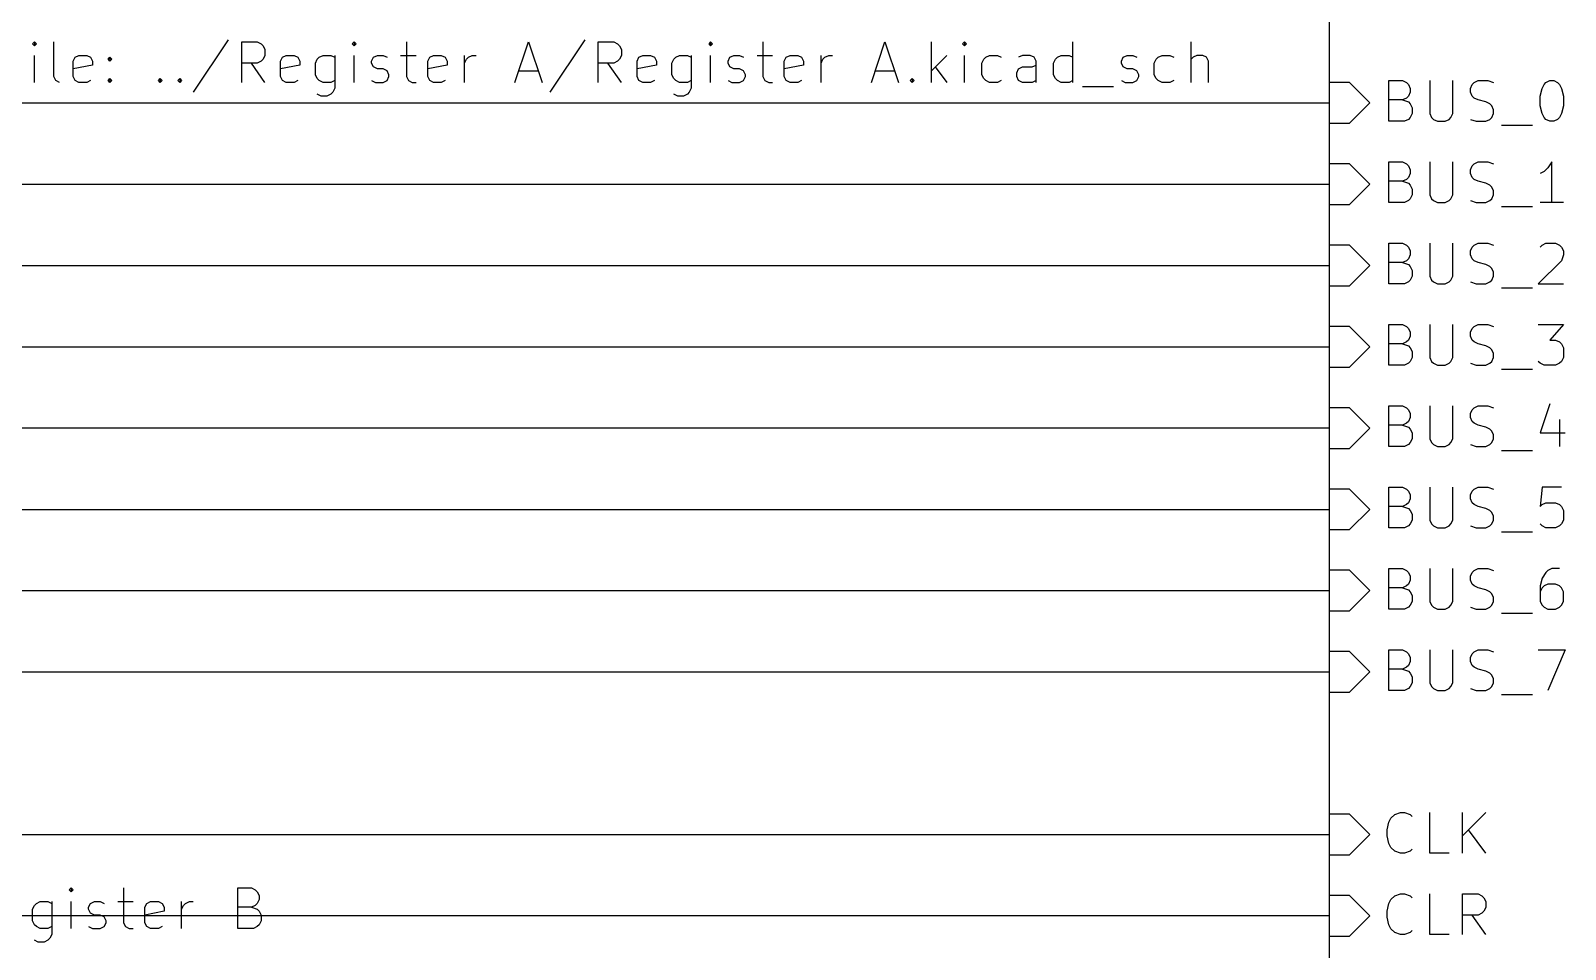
# Model space of a CAD drawing. Extents: x 0.4 to 11.3, y -16.1 to -0.4.
# Drawn here: x 6.604 to 8.49, y -4.441 to -3.311 of the extents above; entities that cross this region are included whole.
import ezdxf

# ---------------------------------------------------------------- set-up
doc = ezdxf.new("R2010")
doc.units = 0
doc.header["$MEASUREMENT"] = 0
for name, color, linetype in [('BROWN2', 54, 'CONTINUOUS'), ('CYAN2', 4, 'CONTINUOUS'), ('GREEN3', 91, 'CONTINUOUS'), ('RED2', 1, 'CONTINUOUS')]:
    doc.layers.add(name, color=color, linetype=linetype)

msp = doc.modelspace()

# ---------------------------------------------------------------- linework, layer by layer
at = {"layer": 'BROWN2', "linetype": 'CONTINUOUS'}
for p, q in [((6.6089, -3.3251), (6.6065, -3.3274)), ((6.6065, -3.3274), (6.6089, -3.3298)), ((6.6113, -3.3274), (6.6089, -3.3251)), ((6.6089, -3.3251), (6.6089, -3.3298)), ((6.6089, -3.3298), (6.6113, -3.3274)), ((6.6327, -3.3679), (6.6327, -3.3251)), ((6.847, -3.3227), (6.8041, -3.387)), ((6.8636, -3.3751), (6.8636, -3.3251)), ((6.8636, -3.3251), (6.8827, -3.3251)), ((6.8827, -3.3251), (6.8874, -3.3274)), ((6.8874, -3.3274), (6.8898, -3.3298)), ((6.8898, -3.3298), (6.8922, -3.3346)), ((6.8922, -3.3346), (6.8922, -3.3417)), ((7.0017, -3.3251), (6.9994, -3.3274)), ((6.9994, -3.3274), (7.0017, -3.3298)), ((7.0041, -3.3274), (7.0017, -3.3251)), ((7.0017, -3.3251), (7.0017, -3.3298)), ((7.0017, -3.3298), (7.0041, -3.3274)), ((7.066, -3.3251), (7.066, -3.3679)), ((7.1994, -3.3751), (7.216, -3.3251)), ((7.216, -3.3251), (7.2327, -3.3751)), ((7.2851, -3.3227), (7.2422, -3.387)), ((7.3017, -3.3751), (7.3017, -3.3251)), ((7.3017, -3.3251), (7.3208, -3.3251)), ((7.3208, -3.3251), (7.3255, -3.3274)), ((7.3255, -3.3274), (7.3279, -3.3298)), ((7.3279, -3.3298), (7.3303, -3.3346)), ((7.3303, -3.3346), (7.3303, -3.3417)), ((7.4398, -3.3251), (7.4375, -3.3274)), ((7.4375, -3.3274), (7.4398, -3.3298)), ((7.4422, -3.3274), (7.4398, -3.3251)), ((7.4398, -3.3251), (7.4398, -3.3298)), ((7.4398, -3.3298), (7.4422, -3.3274)), ((7.5041, -3.3251), (7.5041, -3.3679)), ((7.6375, -3.3751), (7.6541, -3.3251)), ((7.6541, -3.3251), (7.6708, -3.3751)), ((7.7113, -3.3751), (7.7113, -3.3251)), ((7.7517, -3.3251), (7.7494, -3.3274)), ((7.7494, -3.3274), (7.7517, -3.3298)), ((7.7541, -3.3274), (7.7517, -3.3251)), ((7.7517, -3.3251), (7.7517, -3.3298)), ((7.7517, -3.3298), (7.7541, -3.3274)), ((7.8851, -3.3751), (7.8851, -3.3251)), ((8.0303, -3.3751), (8.0303, -3.3251)), ((6.6089, -3.3751), (6.6089, -3.3417)), ((6.6565, -3.3489), (6.6589, -3.3441)), ((6.6565, -3.3679), (6.6565, -3.3489)), ((6.6803, -3.3536), (6.6565, -3.3584)), ((6.6589, -3.3441), (6.6636, -3.3417)), ((6.6636, -3.3417), (6.6732, -3.3417)), ((6.6732, -3.3417), (6.6779, -3.3441)), ((6.6779, -3.3441), (6.6803, -3.3489)), ((6.6803, -3.3489), (6.6803, -3.3536)), ((6.6994, -3.3465), (6.7017, -3.3441)), ((6.7017, -3.3489), (6.6994, -3.3465)), ((6.7017, -3.3441), (6.7041, -3.3465)), ((6.7017, -3.3441), (6.7017, -3.3489)), ((6.7041, -3.3465), (6.7017, -3.3489)), ((6.8827, -3.3513), (6.8636, -3.3513)), ((6.8922, -3.3751), (6.8755, -3.3513)), ((6.8874, -3.3489), (6.8827, -3.3513)), ((6.8898, -3.3465), (6.8874, -3.3489)), ((6.8922, -3.3417), (6.8898, -3.3465)), ((6.9113, -3.3489), (6.9136, -3.3441)), ((6.9113, -3.3679), (6.9113, -3.3489)), ((6.9351, -3.3536), (6.9113, -3.3584)), ((6.9136, -3.3441), (6.9184, -3.3417)), ((6.9184, -3.3417), (6.9279, -3.3417)), ((6.9279, -3.3417), (6.9327, -3.3441)), ((6.9327, -3.3441), (6.9351, -3.3489)), ((6.9351, -3.3489), (6.9351, -3.3536)), ((6.9541, -3.3513), (6.9565, -3.3465)), ((6.9541, -3.3655), (6.9541, -3.3513)), ((6.9565, -3.3465), (6.9589, -3.3441)), ((6.9589, -3.3441), (6.9636, -3.3417)), ((6.9636, -3.3417), (6.9732, -3.3417)), ((6.9732, -3.3417), (6.9779, -3.3441)), ((6.9779, -3.3417), (6.9779, -3.3822)), ((7.0017, -3.3751), (7.0017, -3.3417)), ((7.0232, -3.3489), (7.0255, -3.3441)), ((7.0232, -3.3513), (7.0232, -3.3489)), ((7.0255, -3.356), (7.0232, -3.3513)), ((7.0255, -3.3441), (7.0303, -3.3417)), ((7.0303, -3.3584), (7.0255, -3.356)), ((7.0303, -3.3417), (7.0374, -3.3417)), ((7.0374, -3.3417), (7.0422, -3.3441)), ((7.0589, -3.3417), (7.0779, -3.3417)), ((7.0922, -3.3489), (7.0946, -3.3441)), ((7.0922, -3.3679), (7.0922, -3.3489)), ((7.116, -3.3536), (7.0922, -3.3584)), ((7.0946, -3.3441), (7.0994, -3.3417)), ((7.0994, -3.3417), (7.1089, -3.3417)), ((7.1089, -3.3417), (7.1136, -3.3441)), ((7.1136, -3.3441), (7.116, -3.3489)), ((7.116, -3.3489), (7.116, -3.3536)), ((7.1374, -3.3751), (7.1374, -3.3417)), ((7.1374, -3.3513), (7.1398, -3.3465)), ((7.1398, -3.3465), (7.1422, -3.3441)), ((7.1422, -3.3441), (7.147, -3.3417)), ((7.147, -3.3417), (7.1517, -3.3417)), ((7.3208, -3.3513), (7.3017, -3.3513)), ((7.3303, -3.3751), (7.3136, -3.3513)), ((7.3255, -3.3489), (7.3208, -3.3513)), ((7.3279, -3.3465), (7.3255, -3.3489)), ((7.3303, -3.3417), (7.3279, -3.3465)), ((7.3494, -3.3489), (7.3517, -3.3441)), ((7.3494, -3.3679), (7.3494, -3.3489)), ((7.3732, -3.3536), (7.3494, -3.3584)), ((7.3517, -3.3441), (7.3565, -3.3417)), ((7.3565, -3.3417), (7.366, -3.3417)), ((7.366, -3.3417), (7.3708, -3.3441)), ((7.3708, -3.3441), (7.3732, -3.3489)), ((7.3732, -3.3489), (7.3732, -3.3536)), ((7.3922, -3.3513), (7.3946, -3.3465)), ((7.3922, -3.3655), (7.3922, -3.3513)), ((7.3946, -3.3465), (7.397, -3.3441)), ((7.397, -3.3441), (7.4017, -3.3417)), ((7.4017, -3.3417), (7.4113, -3.3417)), ((7.4113, -3.3417), (7.416, -3.3441)), ((7.416, -3.3417), (7.416, -3.3822)), ((7.4398, -3.3751), (7.4398, -3.3417)), ((7.4613, -3.3489), (7.4636, -3.3441)), ((7.4613, -3.3513), (7.4613, -3.3489)), ((7.4636, -3.356), (7.4613, -3.3513)), ((7.4636, -3.3441), (7.4684, -3.3417)), ((7.4684, -3.3584), (7.4636, -3.356)), ((7.4684, -3.3417), (7.4755, -3.3417)), ((7.4755, -3.3417), (7.4803, -3.3441)), ((7.497, -3.3417), (7.516, -3.3417)), ((7.5303, -3.3489), (7.5327, -3.3441)), ((7.5303, -3.3679), (7.5303, -3.3489)), ((7.5541, -3.3536), (7.5303, -3.3584)), ((7.5327, -3.3441), (7.5375, -3.3417)), ((7.5375, -3.3417), (7.547, -3.3417)), ((7.547, -3.3417), (7.5517, -3.3441)), ((7.5517, -3.3441), (7.5541, -3.3489)), ((7.5541, -3.3489), (7.5541, -3.3536)), ((7.5755, -3.3751), (7.5755, -3.3417)), ((7.5755, -3.3513), (7.5779, -3.3465)), ((7.5779, -3.3465), (7.5803, -3.3441)), ((7.5803, -3.3441), (7.5851, -3.3417)), ((7.5851, -3.3417), (7.5898, -3.3417)), ((7.7303, -3.3417), (7.7113, -3.3608)), ((7.716, -3.356), (7.7303, -3.3751)), ((7.7517, -3.3751), (7.7517, -3.3417)), ((7.7732, -3.3513), (7.7756, -3.3465)), ((7.7732, -3.3655), (7.7732, -3.3513)), ((7.7756, -3.3465), (7.7779, -3.3441)), ((7.7779, -3.3441), (7.7827, -3.3417)), ((7.7827, -3.3417), (7.7922, -3.3417)), ((7.7922, -3.3417), (7.797, -3.3441)), ((7.8232, -3.3417), (7.8184, -3.3441)), ((7.8184, -3.3584), (7.8232, -3.356)), ((7.8327, -3.3417), (7.8232, -3.3417)), ((7.8232, -3.356), (7.8351, -3.356)), ((7.8375, -3.3441), (7.8327, -3.3417)), ((7.8351, -3.356), (7.8398, -3.3536)), ((7.8398, -3.3489), (7.8375, -3.3441)), ((7.8398, -3.3751), (7.8398, -3.3489)), ((7.8613, -3.3513), (7.8636, -3.3465)), ((7.8613, -3.3655), (7.8613, -3.3513)), ((7.8636, -3.3465), (7.866, -3.3441)), ((7.866, -3.3441), (7.8708, -3.3417)), ((7.8708, -3.3417), (7.8803, -3.3417)), ((7.8803, -3.3417), (7.8851, -3.3441)), ((7.9446, -3.3489), (7.947, -3.3441)), ((7.9446, -3.3513), (7.9446, -3.3489)), ((7.947, -3.356), (7.9446, -3.3513)), ((7.947, -3.3441), (7.9517, -3.3417)), ((7.9517, -3.3584), (7.947, -3.356)), ((7.9517, -3.3417), (7.9589, -3.3417)), ((7.9589, -3.3417), (7.9636, -3.3441)), ((7.9851, -3.3513), (7.9875, -3.3465)), ((7.9851, -3.3655), (7.9851, -3.3513)), ((7.9875, -3.3465), (7.9898, -3.3441)), ((7.9898, -3.3441), (7.9946, -3.3417)), ((7.9946, -3.3417), (8.0041, -3.3417)), ((8.0041, -3.3417), (8.0089, -3.3441)), ((8.0327, -3.3441), (8.0303, -3.3465)), ((8.0375, -3.3417), (8.0327, -3.3441)), ((8.0446, -3.3417), (8.0375, -3.3417)), ((8.0494, -3.3441), (8.0446, -3.3417)), ((8.0517, -3.3489), (8.0494, -3.3441)), ((8.0517, -3.3751), (8.0517, -3.3489)), ((6.6351, -3.3727), (6.6327, -3.3679)), ((6.6398, -3.3751), (6.6351, -3.3727)), ((6.6589, -3.3727), (6.6565, -3.3679)), ((6.6636, -3.3751), (6.6589, -3.3727)), ((6.6732, -3.3751), (6.6636, -3.3751)), ((6.6779, -3.3727), (6.6732, -3.3751)), ((6.6994, -3.3727), (6.7017, -3.3703)), ((6.7017, -3.3751), (6.6994, -3.3727)), ((6.7017, -3.3703), (6.7041, -3.3727)), ((6.7017, -3.3703), (6.7017, -3.3751)), ((6.7041, -3.3727), (6.7017, -3.3751)), ((6.7613, -3.3727), (6.7636, -3.3703)), ((6.7636, -3.3751), (6.7613, -3.3727)), ((6.7636, -3.3703), (6.766, -3.3727)), ((6.7636, -3.3703), (6.7636, -3.3751)), ((6.766, -3.3727), (6.7636, -3.3751)), ((6.7851, -3.3727), (6.7874, -3.3703)), ((6.7874, -3.3751), (6.7851, -3.3727)), ((6.7874, -3.3703), (6.7898, -3.3727)), ((6.7874, -3.3703), (6.7874, -3.3751)), ((6.7898, -3.3727), (6.7874, -3.3751)), ((6.9136, -3.3727), (6.9113, -3.3679)), ((6.9184, -3.3751), (6.9136, -3.3727)), ((6.9279, -3.3751), (6.9184, -3.3751)), ((6.9327, -3.3727), (6.9279, -3.3751)), ((6.9565, -3.3703), (6.9541, -3.3655)), ((6.9589, -3.3727), (6.9565, -3.3703)), ((6.9636, -3.3751), (6.9589, -3.3727)), ((6.9732, -3.3751), (6.9636, -3.3751)), ((6.9779, -3.3727), (6.9732, -3.3751)), ((7.0232, -3.3727), (7.0279, -3.3751)), ((7.0279, -3.3751), (7.0374, -3.3751)), ((7.0374, -3.3584), (7.0303, -3.3584)), ((7.0422, -3.3608), (7.0374, -3.3584)), ((7.0374, -3.3751), (7.0422, -3.3727)), ((7.0446, -3.3655), (7.0422, -3.3608)), ((7.0422, -3.3727), (7.0446, -3.3679)), ((7.0446, -3.3679), (7.0446, -3.3655)), ((7.066, -3.3679), (7.0684, -3.3727)), ((7.0684, -3.3727), (7.0732, -3.3751)), ((7.0732, -3.3751), (7.0779, -3.3751)), ((7.0946, -3.3727), (7.0922, -3.3679)), ((7.0994, -3.3751), (7.0946, -3.3727)), ((7.1089, -3.3751), (7.0994, -3.3751)), ((7.1136, -3.3727), (7.1089, -3.3751)), ((7.2041, -3.3608), (7.2279, -3.3608)), ((7.3517, -3.3727), (7.3494, -3.3679)), ((7.3565, -3.3751), (7.3517, -3.3727)), ((7.366, -3.3751), (7.3565, -3.3751)), ((7.3708, -3.3727), (7.366, -3.3751)), ((7.3946, -3.3703), (7.3922, -3.3655)), ((7.397, -3.3727), (7.3946, -3.3703)), ((7.4017, -3.3751), (7.397, -3.3727)), ((7.4113, -3.3751), (7.4017, -3.3751)), ((7.416, -3.3727), (7.4113, -3.3751)), ((7.4613, -3.3727), (7.466, -3.3751)), ((7.466, -3.3751), (7.4755, -3.3751)), ((7.4755, -3.3584), (7.4684, -3.3584)), ((7.4803, -3.3608), (7.4755, -3.3584)), ((7.4755, -3.3751), (7.4803, -3.3727)), ((7.4827, -3.3655), (7.4803, -3.3608)), ((7.4803, -3.3727), (7.4827, -3.3679)), ((7.4827, -3.3679), (7.4827, -3.3655)), ((7.5041, -3.3679), (7.5065, -3.3727)), ((7.5065, -3.3727), (7.5113, -3.3751)), ((7.5113, -3.3751), (7.516, -3.3751)), ((7.5327, -3.3727), (7.5303, -3.3679)), ((7.5375, -3.3751), (7.5327, -3.3727)), ((7.547, -3.3751), (7.5375, -3.3751)), ((7.5517, -3.3727), (7.547, -3.3751)), ((7.6422, -3.3608), (7.666, -3.3608)), ((7.6851, -3.3727), (7.6875, -3.3703)), ((7.6875, -3.3751), (7.6851, -3.3727)), ((7.6875, -3.3703), (7.6898, -3.3727)), ((7.6875, -3.3703), (7.6875, -3.3751)), ((7.6898, -3.3727), (7.6875, -3.3751)), ((7.7756, -3.3703), (7.7732, -3.3655)), ((7.7779, -3.3727), (7.7756, -3.3703)), ((7.7827, -3.3751), (7.7779, -3.3727)), ((7.7922, -3.3751), (7.7827, -3.3751)), ((7.797, -3.3727), (7.7922, -3.3751)), ((7.816, -3.3632), (7.8184, -3.3584)), ((7.816, -3.3679), (7.816, -3.3632)), ((7.8184, -3.3727), (7.816, -3.3679)), ((7.8232, -3.3751), (7.8184, -3.3727)), ((7.8351, -3.3751), (7.8232, -3.3751)), ((7.8398, -3.3727), (7.8351, -3.3751)), ((7.8636, -3.3703), (7.8613, -3.3655)), ((7.866, -3.3727), (7.8636, -3.3703)), ((7.8708, -3.3751), (7.866, -3.3727)), ((7.8803, -3.3751), (7.8708, -3.3751)), ((7.8851, -3.3727), (7.8803, -3.3751)), ((7.9446, -3.3727), (7.9494, -3.3751)), ((7.9494, -3.3751), (7.9589, -3.3751)), ((7.9589, -3.3584), (7.9517, -3.3584)), ((7.9636, -3.3608), (7.9589, -3.3584)), ((7.9589, -3.3751), (7.9636, -3.3727)), ((7.966, -3.3655), (7.9636, -3.3608)), ((7.9636, -3.3727), (7.966, -3.3679)), ((7.966, -3.3679), (7.966, -3.3655)), ((7.9875, -3.3703), (7.9851, -3.3655)), ((7.9898, -3.3727), (7.9875, -3.3703)), ((7.9946, -3.3751), (7.9898, -3.3727)), ((8.0041, -3.3751), (7.9946, -3.3751)), ((8.0089, -3.3727), (8.0041, -3.3751)), ((6.9613, -3.3917), (6.9565, -3.3894)), ((6.9684, -3.3917), (6.9613, -3.3917)), ((6.9732, -3.3894), (6.9684, -3.3917)), ((6.9755, -3.387), (6.9732, -3.3894)), ((6.9779, -3.3822), (6.9755, -3.387)), ((7.3994, -3.3917), (7.3946, -3.3894)), ((7.4065, -3.3917), (7.3994, -3.3917)), ((7.4113, -3.3894), (7.4065, -3.3917)), ((7.4136, -3.387), (7.4113, -3.3894)), ((7.416, -3.3822), (7.4136, -3.387)), ((7.897, -3.3798), (7.9351, -3.3798))]:
    msp.add_line(p, q, dxfattribs=at)
at = {"layer": 'CYAN2', "linetype": 'CONTINUOUS'}
for p, q in [((8.225, -3.375), (8.2, -3.375)), ((8.2, -3.375), (8.2, -3.425)), ((8.25, -3.4), (8.225, -3.375)), ((8.2735, -3.4228), (8.2735, -3.3728)), ((8.2735, -3.3728), (8.2902, -3.3728)), ((8.2902, -3.3728), (8.2949, -3.3752)), ((8.2949, -3.3752), (8.2973, -3.3776)), ((8.3235, -3.3728), (8.3235, -3.4133)), ((8.3521, -3.4133), (8.3521, -3.3728)), ((8.3759, -3.3776), (8.3783, -3.3752)), ((8.3783, -3.3752), (8.383, -3.3728)), ((8.383, -3.3728), (8.3949, -3.3728)), ((8.3949, -3.3728), (8.4021, -3.3752)), ((8.464, -3.3776), (8.4664, -3.3752)), ((8.4664, -3.3752), (8.4711, -3.3728)), ((8.4711, -3.3728), (8.4759, -3.3728)), ((8.4759, -3.3728), (8.4807, -3.3752)), ((8.4807, -3.3752), (8.483, -3.3776)), ((8.2949, -3.3942), (8.2902, -3.3966)), ((8.2973, -3.3919), (8.2949, -3.3942)), ((8.2973, -3.3776), (8.2997, -3.3823)), ((8.2997, -3.3871), (8.2973, -3.3919)), ((8.2997, -3.3823), (8.2997, -3.3871)), ((8.3735, -3.3823), (8.3759, -3.3776)), ((8.3735, -3.3871), (8.3735, -3.3823)), ((8.3759, -3.3919), (8.3735, -3.3871)), ((8.3783, -3.3942), (8.3759, -3.3919)), ((8.383, -3.3966), (8.3783, -3.3942)), ((8.4592, -3.3919), (8.4616, -3.3823)), ((8.4592, -3.4038), (8.4592, -3.3919)), ((8.4616, -3.3823), (8.464, -3.3776)), ((8.483, -3.3776), (8.4854, -3.3823)), ((8.4854, -3.3823), (8.4878, -3.3919)), ((8.4878, -3.3919), (8.4878, -3.4038)), ((8.225, -3.425), (8.25, -3.4)), ((8.2902, -3.3966), (8.2735, -3.3966)), ((8.2902, -3.3966), (8.2973, -3.399)), ((8.2973, -3.399), (8.2997, -3.4014)), ((8.2997, -3.4014), (8.3021, -3.4061)), ((8.3021, -3.4133), (8.2997, -3.418)), ((8.3021, -3.4061), (8.3021, -3.4133)), ((8.3235, -3.4133), (8.3259, -3.418)), ((8.3497, -3.418), (8.3521, -3.4133)), ((8.3926, -3.399), (8.383, -3.3966)), ((8.3973, -3.4014), (8.3926, -3.399)), ((8.3997, -3.4038), (8.3973, -3.4014)), ((8.4021, -3.4085), (8.3997, -3.4038)), ((8.3997, -3.418), (8.4021, -3.4133)), ((8.4021, -3.4133), (8.4021, -3.4085)), ((8.4616, -3.4133), (8.4592, -3.4038)), ((8.464, -3.418), (8.4616, -3.4133)), ((8.4854, -3.4133), (8.483, -3.418)), ((8.4878, -3.4038), (8.4854, -3.4133)), ((8.2, -3.425), (8.225, -3.425)), ((8.2926, -3.4228), (8.2735, -3.4228)), ((8.2973, -3.4204), (8.2926, -3.4228)), ((8.2997, -3.418), (8.2973, -3.4204)), ((8.3259, -3.418), (8.3283, -3.4204)), ((8.3283, -3.4204), (8.333, -3.4228)), ((8.333, -3.4228), (8.3426, -3.4228)), ((8.3426, -3.4228), (8.3473, -3.4204)), ((8.3473, -3.4204), (8.3497, -3.418)), ((8.3735, -3.4204), (8.3807, -3.4228)), ((8.3807, -3.4228), (8.3926, -3.4228)), ((8.3926, -3.4228), (8.3973, -3.4204)), ((8.3973, -3.4204), (8.3997, -3.418)), ((8.4116, -3.4276), (8.4497, -3.4276)), ((8.4664, -3.4204), (8.464, -3.418)), ((8.4711, -3.4228), (8.4664, -3.4204)), ((8.4759, -3.4228), (8.4711, -3.4228)), ((8.4807, -3.4204), (8.4759, -3.4228)), ((8.483, -3.418), (8.4807, -3.4204)), ((8.225, -3.475), (8.2, -3.475)), ((8.2, -3.475), (8.2, -3.525)), ((8.25, -3.5), (8.225, -3.475)), ((8.2735, -3.5228), (8.2735, -3.4728)), ((8.2735, -3.4728), (8.2902, -3.4728)), ((8.2902, -3.4728), (8.2949, -3.4752)), ((8.2949, -3.4752), (8.2973, -3.4776)), ((8.2973, -3.4776), (8.2997, -3.4823)), ((8.2997, -3.4871), (8.2973, -3.4919)), ((8.2997, -3.4823), (8.2997, -3.4871)), ((8.3235, -3.4728), (8.3235, -3.5133)), ((8.3521, -3.5133), (8.3521, -3.4728)), ((8.3735, -3.4823), (8.3759, -3.4776)), ((8.3735, -3.4871), (8.3735, -3.4823)), ((8.3759, -3.4919), (8.3735, -3.4871)), ((8.3759, -3.4776), (8.3783, -3.4752)), ((8.3783, -3.4752), (8.383, -3.4728)), ((8.383, -3.4728), (8.3949, -3.4728)), ((8.3949, -3.4728), (8.4021, -3.4752)), ((8.464, -3.4847), (8.4592, -3.4871)), ((8.4688, -3.4799), (8.464, -3.4847)), ((8.4735, -3.4728), (8.4688, -3.4799)), ((8.4735, -3.5228), (8.4735, -3.4728)), ((8.225, -3.525), (8.25, -3.5)), ((8.2902, -3.4966), (8.2735, -3.4966)), ((8.2949, -3.4942), (8.2902, -3.4966)), ((8.2902, -3.4966), (8.2973, -3.499)), ((8.2973, -3.4919), (8.2949, -3.4942)), ((8.2973, -3.499), (8.2997, -3.5014)), ((8.2997, -3.5014), (8.3021, -3.5061)), ((8.3021, -3.5061), (8.3021, -3.5133)), ((8.3783, -3.4942), (8.3759, -3.4919)), ((8.383, -3.4966), (8.3783, -3.4942)), ((8.3926, -3.499), (8.383, -3.4966)), ((8.3973, -3.5014), (8.3926, -3.499)), ((8.3997, -3.5038), (8.3973, -3.5014)), ((8.4021, -3.5085), (8.3997, -3.5038)), ((8.2, -3.525), (8.225, -3.525)), ((8.2926, -3.5228), (8.2735, -3.5228)), ((8.2973, -3.5204), (8.2926, -3.5228)), ((8.2997, -3.518), (8.2973, -3.5204)), ((8.3021, -3.5133), (8.2997, -3.518)), ((8.3235, -3.5133), (8.3259, -3.518)), ((8.3259, -3.518), (8.3283, -3.5204)), ((8.3283, -3.5204), (8.333, -3.5228)), ((8.333, -3.5228), (8.3426, -3.5228)), ((8.3426, -3.5228), (8.3473, -3.5204)), ((8.3473, -3.5204), (8.3497, -3.518)), ((8.3497, -3.518), (8.3521, -3.5133)), ((8.3735, -3.5204), (8.3807, -3.5228)), ((8.3807, -3.5228), (8.3926, -3.5228)), ((8.3926, -3.5228), (8.3973, -3.5204)), ((8.3973, -3.5204), (8.3997, -3.518)), ((8.3997, -3.518), (8.4021, -3.5133)), ((8.4021, -3.5133), (8.4021, -3.5085)), ((8.4878, -3.5228), (8.4592, -3.5228)), ((8.4116, -3.5276), (8.4497, -3.5276)), ((8.225, -3.575), (8.2, -3.575)), ((8.2, -3.575), (8.2, -3.625)), ((8.25, -3.6), (8.225, -3.575)), ((8.2735, -3.6228), (8.2735, -3.5728)), ((8.2735, -3.5728), (8.2902, -3.5728)), ((8.2902, -3.5728), (8.2949, -3.5752)), ((8.2949, -3.5752), (8.2973, -3.5776)), ((8.2973, -3.5776), (8.2997, -3.5823)), ((8.2997, -3.5823), (8.2997, -3.5871)), ((8.3235, -3.5728), (8.3235, -3.6133)), ((8.3521, -3.6133), (8.3521, -3.5728)), ((8.3735, -3.5823), (8.3759, -3.5776)), ((8.3735, -3.5871), (8.3735, -3.5823)), ((8.3759, -3.5776), (8.3783, -3.5752)), ((8.3783, -3.5752), (8.383, -3.5728)), ((8.383, -3.5728), (8.3949, -3.5728)), ((8.3949, -3.5728), (8.4021, -3.5752)), ((8.4592, -3.5776), (8.4616, -3.5752)), ((8.4616, -3.5752), (8.4664, -3.5728)), ((8.4664, -3.5728), (8.4783, -3.5728)), ((8.4783, -3.5728), (8.483, -3.5752)), ((8.483, -3.5752), (8.4854, -3.5776)), ((8.4854, -3.5776), (8.4878, -3.5823)), ((8.4878, -3.5823), (8.4878, -3.5871)), ((8.225, -3.625), (8.25, -3.6)), ((8.2902, -3.5966), (8.2735, -3.5966)), ((8.2949, -3.5942), (8.2902, -3.5966)), ((8.2902, -3.5966), (8.2973, -3.599)), ((8.2973, -3.5919), (8.2949, -3.5942)), ((8.2997, -3.5871), (8.2973, -3.5919)), ((8.2973, -3.599), (8.2997, -3.6014)), ((8.2997, -3.6014), (8.3021, -3.6061)), ((8.3759, -3.5919), (8.3735, -3.5871)), ((8.3783, -3.5942), (8.3759, -3.5919)), ((8.383, -3.5966), (8.3783, -3.5942)), ((8.3926, -3.599), (8.383, -3.5966)), ((8.3973, -3.6014), (8.3926, -3.599)), ((8.3997, -3.6038), (8.3973, -3.6014)), ((8.4854, -3.5942), (8.4568, -3.6228)), ((8.4878, -3.5871), (8.4854, -3.5942)), ((8.2973, -3.6204), (8.2926, -3.6228)), ((8.2997, -3.618), (8.2973, -3.6204)), ((8.3021, -3.6133), (8.2997, -3.618)), ((8.3021, -3.6061), (8.3021, -3.6133)), ((8.3235, -3.6133), (8.3259, -3.618)), ((8.3259, -3.618), (8.3283, -3.6204)), ((8.3283, -3.6204), (8.333, -3.6228)), ((8.3426, -3.6228), (8.3473, -3.6204)), ((8.3473, -3.6204), (8.3497, -3.618)), ((8.3497, -3.618), (8.3521, -3.6133)), ((8.3735, -3.6204), (8.3807, -3.6228)), ((8.3926, -3.6228), (8.3973, -3.6204)), ((8.3973, -3.6204), (8.3997, -3.618)), ((8.4021, -3.6085), (8.3997, -3.6038)), ((8.3997, -3.618), (8.4021, -3.6133)), ((8.4021, -3.6133), (8.4021, -3.6085)), ((8.2, -3.625), (8.225, -3.625)), ((8.2926, -3.6228), (8.2735, -3.6228)), ((8.333, -3.6228), (8.3426, -3.6228)), ((8.3807, -3.6228), (8.3926, -3.6228)), ((8.4116, -3.6276), (8.4497, -3.6276)), ((8.4568, -3.6228), (8.4878, -3.6228)), ((8.225, -3.675), (8.2, -3.675)), ((8.2, -3.675), (8.2, -3.725)), ((8.25, -3.7), (8.225, -3.675)), ((8.2735, -3.7228), (8.2735, -3.6728)), ((8.2735, -3.6728), (8.2902, -3.6728)), ((8.2902, -3.6728), (8.2949, -3.6752)), ((8.2949, -3.6752), (8.2973, -3.6776)), ((8.3235, -3.6728), (8.3235, -3.7133)), ((8.3521, -3.7133), (8.3521, -3.6728)), ((8.3759, -3.6776), (8.3783, -3.6752)), ((8.3783, -3.6752), (8.383, -3.6728)), ((8.383, -3.6728), (8.3949, -3.6728)), ((8.3949, -3.6728), (8.4021, -3.6752)), ((8.4568, -3.6728), (8.4878, -3.6728)), ((8.4878, -3.6728), (8.4711, -3.6919)), ((8.2949, -3.6942), (8.2902, -3.6966)), ((8.2973, -3.6919), (8.2949, -3.6942)), ((8.2973, -3.6776), (8.2997, -3.6823)), ((8.2997, -3.6871), (8.2973, -3.6919)), ((8.2997, -3.6823), (8.2997, -3.6871)), ((8.3735, -3.6823), (8.3759, -3.6776)), ((8.3735, -3.6871), (8.3735, -3.6823)), ((8.3759, -3.6919), (8.3735, -3.6871)), ((8.3783, -3.6942), (8.3759, -3.6919)), ((8.383, -3.6966), (8.3783, -3.6942)), ((8.4711, -3.6919), (8.4783, -3.6919)), ((8.4783, -3.6919), (8.483, -3.6942)), ((8.483, -3.6942), (8.4854, -3.6966)), ((8.225, -3.725), (8.25, -3.7)), ((8.2902, -3.6966), (8.2735, -3.6966)), ((8.2902, -3.6966), (8.2973, -3.699)), ((8.2973, -3.699), (8.2997, -3.7014)), ((8.2997, -3.7014), (8.3021, -3.7061)), ((8.3021, -3.7133), (8.2997, -3.718)), ((8.3021, -3.7061), (8.3021, -3.7133)), ((8.3235, -3.7133), (8.3259, -3.718)), ((8.3497, -3.718), (8.3521, -3.7133)), ((8.3926, -3.699), (8.383, -3.6966)), ((8.3973, -3.7014), (8.3926, -3.699)), ((8.3997, -3.7038), (8.3973, -3.7014)), ((8.4021, -3.7085), (8.3997, -3.7038)), ((8.3997, -3.718), (8.4021, -3.7133)), ((8.4021, -3.7133), (8.4021, -3.7085)), ((8.4854, -3.6966), (8.4878, -3.7014)), ((8.4878, -3.7133), (8.4854, -3.718)), ((8.4878, -3.7014), (8.4878, -3.7133)), ((8.2, -3.725), (8.225, -3.725)), ((8.2926, -3.7228), (8.2735, -3.7228)), ((8.2973, -3.7204), (8.2926, -3.7228)), ((8.2997, -3.718), (8.2973, -3.7204)), ((8.3259, -3.718), (8.3283, -3.7204)), ((8.3283, -3.7204), (8.333, -3.7228)), ((8.333, -3.7228), (8.3426, -3.7228)), ((8.3426, -3.7228), (8.3473, -3.7204)), ((8.3473, -3.7204), (8.3497, -3.718)), ((8.3735, -3.7204), (8.3807, -3.7228)), ((8.3807, -3.7228), (8.3926, -3.7228)), ((8.3926, -3.7228), (8.3973, -3.7204)), ((8.3973, -3.7204), (8.3997, -3.718)), ((8.4116, -3.7276), (8.4497, -3.7276)), ((8.4592, -3.7204), (8.4568, -3.718)), ((8.464, -3.7228), (8.4592, -3.7204)), ((8.4783, -3.7228), (8.464, -3.7228)), ((8.483, -3.7204), (8.4783, -3.7228)), ((8.4854, -3.718), (8.483, -3.7204)), ((8.4711, -3.7704), (8.4592, -3.8061)), ((8.225, -3.775), (8.2, -3.775)), ((8.2, -3.775), (8.2, -3.825)), ((8.25, -3.8), (8.225, -3.775)), ((8.2735, -3.8228), (8.2735, -3.7728)), ((8.2735, -3.7728), (8.2902, -3.7728)), ((8.2902, -3.7728), (8.2949, -3.7752)), ((8.2949, -3.7752), (8.2973, -3.7776)), ((8.2973, -3.7776), (8.2997, -3.7823)), ((8.2997, -3.7871), (8.2973, -3.7919)), ((8.2997, -3.7823), (8.2997, -3.7871)), ((8.3235, -3.7728), (8.3235, -3.8133)), ((8.3521, -3.8133), (8.3521, -3.7728)), ((8.3735, -3.7823), (8.3759, -3.7776)), ((8.3735, -3.7871), (8.3735, -3.7823)), ((8.3759, -3.7919), (8.3735, -3.7871)), ((8.3759, -3.7776), (8.3783, -3.7752)), ((8.3783, -3.7752), (8.383, -3.7728)), ((8.383, -3.7728), (8.3949, -3.7728)), ((8.3949, -3.7728), (8.4021, -3.7752)), ((8.483, -3.7895), (8.483, -3.8228)), ((8.225, -3.825), (8.25, -3.8)), ((8.2902, -3.7966), (8.2735, -3.7966)), ((8.2949, -3.7942), (8.2902, -3.7966)), ((8.2902, -3.7966), (8.2973, -3.799)), ((8.2973, -3.7919), (8.2949, -3.7942)), ((8.2973, -3.799), (8.2997, -3.8014)), ((8.2997, -3.8014), (8.3021, -3.8061)), ((8.3021, -3.8061), (8.3021, -3.8133)), ((8.3783, -3.7942), (8.3759, -3.7919)), ((8.383, -3.7966), (8.3783, -3.7942)), ((8.3926, -3.799), (8.383, -3.7966)), ((8.3973, -3.8014), (8.3926, -3.799)), ((8.3997, -3.8038), (8.3973, -3.8014)), ((8.4021, -3.8085), (8.3997, -3.8038)), ((8.4021, -3.8133), (8.4021, -3.8085)), ((8.4592, -3.8061), (8.4902, -3.8061)), ((8.2, -3.825), (8.225, -3.825)), ((8.2926, -3.8228), (8.2735, -3.8228)), ((8.2973, -3.8204), (8.2926, -3.8228)), ((8.2997, -3.818), (8.2973, -3.8204)), ((8.3021, -3.8133), (8.2997, -3.818)), ((8.3235, -3.8133), (8.3259, -3.818)), ((8.3259, -3.818), (8.3283, -3.8204)), ((8.3283, -3.8204), (8.333, -3.8228)), ((8.333, -3.8228), (8.3426, -3.8228)), ((8.3426, -3.8228), (8.3473, -3.8204)), ((8.3473, -3.8204), (8.3497, -3.818)), ((8.3497, -3.818), (8.3521, -3.8133)), ((8.3735, -3.8204), (8.3807, -3.8228)), ((8.3807, -3.8228), (8.3926, -3.8228)), ((8.3926, -3.8228), (8.3973, -3.8204)), ((8.3973, -3.8204), (8.3997, -3.818)), ((8.3997, -3.818), (8.4021, -3.8133)), ((8.4116, -3.8276), (8.4497, -3.8276)), ((8.225, -3.875), (8.2, -3.875)), ((8.2, -3.875), (8.2, -3.925)), ((8.25, -3.9), (8.225, -3.875)), ((8.2735, -3.9228), (8.2735, -3.8728)), ((8.2735, -3.8728), (8.2902, -3.8728)), ((8.2902, -3.8728), (8.2949, -3.8752)), ((8.2949, -3.8752), (8.2973, -3.8776)), ((8.2973, -3.8776), (8.2997, -3.8823)), ((8.2997, -3.8823), (8.2997, -3.8871)), ((8.3235, -3.8728), (8.3235, -3.9133)), ((8.3521, -3.9133), (8.3521, -3.8728)), ((8.3735, -3.8823), (8.3759, -3.8776)), ((8.3735, -3.8871), (8.3735, -3.8823)), ((8.3759, -3.8776), (8.3783, -3.8752)), ((8.3783, -3.8752), (8.383, -3.8728)), ((8.383, -3.8728), (8.3949, -3.8728)), ((8.3949, -3.8728), (8.4021, -3.8752)), ((8.4616, -3.8728), (8.4592, -3.8966)), ((8.4854, -3.8728), (8.4616, -3.8728)), ((8.225, -3.925), (8.25, -3.9)), ((8.2902, -3.8966), (8.2735, -3.8966)), ((8.2949, -3.8942), (8.2902, -3.8966)), ((8.2902, -3.8966), (8.2973, -3.899)), ((8.2973, -3.8919), (8.2949, -3.8942)), ((8.2997, -3.8871), (8.2973, -3.8919)), ((8.2973, -3.899), (8.2997, -3.9014)), ((8.2997, -3.9014), (8.3021, -3.9061)), ((8.3759, -3.8919), (8.3735, -3.8871)), ((8.3783, -3.8942), (8.3759, -3.8919)), ((8.383, -3.8966), (8.3783, -3.8942)), ((8.3926, -3.899), (8.383, -3.8966)), ((8.3973, -3.9014), (8.3926, -3.899)), ((8.3997, -3.9038), (8.3973, -3.9014)), ((8.4021, -3.9085), (8.3997, -3.9038)), ((8.4592, -3.8966), (8.4616, -3.8942)), ((8.4616, -3.8942), (8.4664, -3.8919)), ((8.4664, -3.8919), (8.4783, -3.8919)), ((8.4783, -3.8919), (8.483, -3.8942)), ((8.483, -3.8942), (8.4854, -3.8966)), ((8.4854, -3.8966), (8.4878, -3.9014)), ((8.4878, -3.9014), (8.4878, -3.9133)), ((8.2973, -3.9204), (8.2926, -3.9228)), ((8.2997, -3.918), (8.2973, -3.9204)), ((8.3021, -3.9133), (8.2997, -3.918)), ((8.3021, -3.9061), (8.3021, -3.9133)), ((8.3235, -3.9133), (8.3259, -3.918)), ((8.3259, -3.918), (8.3283, -3.9204)), ((8.3283, -3.9204), (8.333, -3.9228)), ((8.3426, -3.9228), (8.3473, -3.9204)), ((8.3473, -3.9204), (8.3497, -3.918)), ((8.3497, -3.918), (8.3521, -3.9133)), ((8.3735, -3.9204), (8.3807, -3.9228)), ((8.3926, -3.9228), (8.3973, -3.9204)), ((8.3973, -3.9204), (8.3997, -3.918)), ((8.3997, -3.918), (8.4021, -3.9133)), ((8.4021, -3.9133), (8.4021, -3.9085)), ((8.4616, -3.9204), (8.4592, -3.918)), ((8.4664, -3.9228), (8.4616, -3.9204)), ((8.483, -3.9204), (8.4783, -3.9228)), ((8.4854, -3.918), (8.483, -3.9204)), ((8.4878, -3.9133), (8.4854, -3.918)), ((8.2, -3.925), (8.225, -3.925)), ((8.2926, -3.9228), (8.2735, -3.9228)), ((8.333, -3.9228), (8.3426, -3.9228)), ((8.3807, -3.9228), (8.3926, -3.9228)), ((8.4116, -3.9276), (8.4497, -3.9276)), ((8.4783, -3.9228), (8.4664, -3.9228)), ((8.225, -3.975), (8.2, -3.975)), ((8.2, -3.975), (8.2, -4.025)), ((8.25, -4), (8.225, -3.975)), ((8.2735, -4.0228), (8.2735, -3.9728)), ((8.2735, -3.9728), (8.2902, -3.9728)), ((8.2902, -3.9728), (8.2949, -3.9752)), ((8.2949, -3.9752), (8.2973, -3.9776)), ((8.2973, -3.9776), (8.2997, -3.9823)), ((8.3235, -3.9728), (8.3235, -4.0133)), ((8.3521, -4.0133), (8.3521, -3.9728)), ((8.3735, -3.9823), (8.3759, -3.9776)), ((8.3759, -3.9776), (8.3783, -3.9752)), ((8.3783, -3.9752), (8.383, -3.9728)), ((8.383, -3.9728), (8.3949, -3.9728)), ((8.3949, -3.9728), (8.4021, -3.9752)), ((8.4664, -3.9776), (8.4616, -3.9847)), ((8.4688, -3.9752), (8.4664, -3.9776)), ((8.4735, -3.9728), (8.4688, -3.9752)), ((8.483, -3.9728), (8.4735, -3.9728)), ((8.2902, -3.9966), (8.2735, -3.9966)), ((8.2949, -3.9942), (8.2902, -3.9966)), ((8.2902, -3.9966), (8.2973, -3.999)), ((8.2973, -3.9919), (8.2949, -3.9942)), ((8.2997, -3.9871), (8.2973, -3.9919)), ((8.2997, -3.9823), (8.2997, -3.9871)), ((8.3735, -3.9871), (8.3735, -3.9823)), ((8.3759, -3.9919), (8.3735, -3.9871)), ((8.3783, -3.9942), (8.3759, -3.9919)), ((8.383, -3.9966), (8.3783, -3.9942)), ((8.3926, -3.999), (8.383, -3.9966)), ((8.4616, -3.9847), (8.4592, -3.9942)), ((8.4592, -3.9942), (8.4592, -4.0133)), ((8.4616, -3.9966), (8.4592, -4.0014)), ((8.464, -3.9942), (8.4616, -3.9966)), ((8.4688, -3.9919), (8.464, -3.9942)), ((8.4783, -3.9919), (8.4688, -3.9919)), ((8.483, -3.9942), (8.4783, -3.9919)), ((8.4854, -3.9966), (8.483, -3.9942)), ((8.4878, -4.0014), (8.4854, -3.9966)), ((8.225, -4.025), (8.25, -4)), ((8.2973, -3.999), (8.2997, -4.0014)), ((8.2997, -4.0014), (8.3021, -4.0061)), ((8.3021, -4.0133), (8.2997, -4.018)), ((8.3021, -4.0061), (8.3021, -4.0133)), ((8.3235, -4.0133), (8.3259, -4.018)), ((8.3497, -4.018), (8.3521, -4.0133)), ((8.3973, -4.0014), (8.3926, -3.999)), ((8.3997, -4.0038), (8.3973, -4.0014)), ((8.4021, -4.0085), (8.3997, -4.0038)), ((8.3997, -4.018), (8.4021, -4.0133)), ((8.4021, -4.0133), (8.4021, -4.0085)), ((8.4592, -4.0133), (8.4616, -4.018)), ((8.4854, -4.018), (8.4878, -4.0133)), ((8.4878, -4.0133), (8.4878, -4.0014)), ((8.2, -4.025), (8.225, -4.025)), ((8.2926, -4.0228), (8.2735, -4.0228)), ((8.2973, -4.0204), (8.2926, -4.0228)), ((8.2997, -4.018), (8.2973, -4.0204)), ((8.3259, -4.018), (8.3283, -4.0204)), ((8.3283, -4.0204), (8.333, -4.0228)), ((8.333, -4.0228), (8.3426, -4.0228)), ((8.3426, -4.0228), (8.3473, -4.0204)), ((8.3473, -4.0204), (8.3497, -4.018)), ((8.3735, -4.0204), (8.3807, -4.0228)), ((8.3807, -4.0228), (8.3926, -4.0228)), ((8.3926, -4.0228), (8.3973, -4.0204)), ((8.3973, -4.0204), (8.3997, -4.018)), ((8.4116, -4.0276), (8.4497, -4.0276)), ((8.4616, -4.018), (8.464, -4.0204)), ((8.464, -4.0204), (8.4688, -4.0228)), ((8.4688, -4.0228), (8.4783, -4.0228)), ((8.4783, -4.0228), (8.483, -4.0204)), ((8.483, -4.0204), (8.4854, -4.018)), ((8.2735, -4.1228), (8.2735, -4.0728)), ((8.2735, -4.0728), (8.2902, -4.0728)), ((8.2902, -4.0728), (8.2949, -4.0752)), ((8.3235, -4.0728), (8.3235, -4.1133)), ((8.3521, -4.1133), (8.3521, -4.0728)), ((8.3783, -4.0752), (8.383, -4.0728)), ((8.383, -4.0728), (8.3949, -4.0728)), ((8.3949, -4.0728), (8.4021, -4.0752)), ((8.4568, -4.0728), (8.4902, -4.0728)), ((8.4902, -4.0728), (8.4688, -4.1228)), ((8.225, -4.075), (8.2, -4.075)), ((8.2, -4.075), (8.2, -4.125)), ((8.25, -4.1), (8.225, -4.075)), ((8.2949, -4.0752), (8.2973, -4.0776)), ((8.2973, -4.0919), (8.2949, -4.0942)), ((8.2973, -4.0776), (8.2997, -4.0823)), ((8.2997, -4.0871), (8.2973, -4.0919)), ((8.2997, -4.0823), (8.2997, -4.0871)), ((8.3735, -4.0823), (8.3759, -4.0776)), ((8.3735, -4.0871), (8.3735, -4.0823)), ((8.3759, -4.0919), (8.3735, -4.0871)), ((8.3759, -4.0776), (8.3783, -4.0752)), ((8.3783, -4.0942), (8.3759, -4.0919)), ((8.225, -4.125), (8.25, -4.1)), ((8.2902, -4.0966), (8.2735, -4.0966)), ((8.2949, -4.0942), (8.2902, -4.0966)), ((8.2902, -4.0966), (8.2973, -4.099)), ((8.2973, -4.099), (8.2997, -4.1014)), ((8.2997, -4.1014), (8.3021, -4.1061)), ((8.3021, -4.1061), (8.3021, -4.1133)), ((8.383, -4.0966), (8.3783, -4.0942)), ((8.3926, -4.099), (8.383, -4.0966)), ((8.3973, -4.1014), (8.3926, -4.099)), ((8.3997, -4.1038), (8.3973, -4.1014)), ((8.4021, -4.1085), (8.3997, -4.1038)), ((8.4021, -4.1133), (8.4021, -4.1085)), ((8.2, -4.125), (8.225, -4.125)), ((8.2926, -4.1228), (8.2735, -4.1228)), ((8.2973, -4.1204), (8.2926, -4.1228)), ((8.2997, -4.118), (8.2973, -4.1204)), ((8.3021, -4.1133), (8.2997, -4.118)), ((8.3235, -4.1133), (8.3259, -4.118)), ((8.3259, -4.118), (8.3283, -4.1204)), ((8.3283, -4.1204), (8.333, -4.1228)), ((8.333, -4.1228), (8.3426, -4.1228)), ((8.3426, -4.1228), (8.3473, -4.1204)), ((8.3473, -4.1204), (8.3497, -4.118)), ((8.3497, -4.118), (8.3521, -4.1133)), ((8.3735, -4.1204), (8.3807, -4.1228)), ((8.3807, -4.1228), (8.3926, -4.1228)), ((8.3926, -4.1228), (8.3973, -4.1204)), ((8.3973, -4.1204), (8.3997, -4.118)), ((8.3997, -4.118), (8.4021, -4.1133)), ((8.4116, -4.1276), (8.4497, -4.1276)), ((8.225, -4.275), (8.2, -4.275)), ((8.2, -4.275), (8.2, -4.325)), ((8.25, -4.3), (8.225, -4.275)), ((8.2735, -4.2847), (8.2759, -4.2799)), ((8.2759, -4.2799), (8.2807, -4.2752)), ((8.2807, -4.2752), (8.2878, -4.2728)), ((8.2878, -4.2728), (8.2926, -4.2728)), ((8.2926, -4.2728), (8.2997, -4.2752)), ((8.2997, -4.2752), (8.3021, -4.2776)), ((8.3235, -4.3228), (8.3235, -4.2728)), ((8.364, -4.3228), (8.364, -4.2728)), ((8.3926, -4.2728), (8.364, -4.3014)), ((8.2711, -4.2942), (8.2735, -4.2847)), ((8.2711, -4.3014), (8.2711, -4.2942)), ((8.3926, -4.3228), (8.3711, -4.2942)), ((8.225, -4.325), (8.25, -4.3)), ((8.2735, -4.3109), (8.2711, -4.3014)), ((8.2759, -4.3157), (8.2735, -4.3109)), ((8.2807, -4.3204), (8.2759, -4.3157)), ((8.3021, -4.318), (8.2997, -4.3204)), ((8.2, -4.325), (8.225, -4.325)), ((8.2878, -4.3228), (8.2807, -4.3204)), ((8.2926, -4.3228), (8.2878, -4.3228)), ((8.2997, -4.3204), (8.2926, -4.3228)), ((8.3473, -4.3228), (8.3235, -4.3228)), ((6.6541, -4.3655), (6.6517, -4.3679)), ((6.6517, -4.3679), (6.6541, -4.3703)), ((6.6565, -4.3679), (6.6541, -4.3655)), ((6.6541, -4.3655), (6.6541, -4.3703)), ((6.6541, -4.3703), (6.6565, -4.3679)), ((6.7184, -4.3655), (6.7184, -4.4084)), ((6.8589, -4.4155), (6.8589, -4.3655)), ((6.8589, -4.3655), (6.8755, -4.3655)), ((6.8755, -4.3655), (6.8803, -4.3679)), ((6.8803, -4.3679), (6.8827, -4.3703)), ((6.8827, -4.3703), (6.8851, -4.3751)), ((6.8851, -4.3751), (6.8851, -4.3798)), ((8.225, -4.375), (8.2, -4.375)), ((8.2, -4.375), (8.2, -4.425)), ((8.25, -4.4), (8.225, -4.375)), ((8.2759, -4.3799), (8.2807, -4.3752)), ((8.2807, -4.3752), (8.2878, -4.3728)), ((8.2878, -4.3728), (8.2926, -4.3728)), ((8.2926, -4.3728), (8.2997, -4.3752)), ((8.2997, -4.3752), (8.3021, -4.3776)), ((8.3235, -4.4228), (8.3235, -4.3728)), ((8.364, -4.4228), (8.364, -4.3728)), ((8.364, -4.3728), (8.383, -4.3728)), ((8.383, -4.3728), (8.3878, -4.3752)), ((8.3878, -4.3752), (8.3902, -4.3776)), ((6.6065, -4.3917), (6.6089, -4.387)), ((6.6065, -4.406), (6.6065, -4.3917)), ((6.6089, -4.387), (6.6113, -4.3846)), ((6.6113, -4.3846), (6.616, -4.3822)), ((6.616, -4.3822), (6.6255, -4.3822)), ((6.6255, -4.3822), (6.6303, -4.3846)), ((6.6303, -4.3822), (6.6303, -4.4227)), ((6.6541, -4.4155), (6.6541, -4.3822)), ((6.6755, -4.3893), (6.6779, -4.3846)), ((6.6755, -4.3917), (6.6755, -4.3893)), ((6.6779, -4.3965), (6.6755, -4.3917)), ((6.6779, -4.3846), (6.6827, -4.3822)), ((6.6827, -4.3822), (6.6898, -4.3822)), ((6.6898, -4.3822), (6.6946, -4.3846)), ((6.7113, -4.3822), (6.7303, -4.3822)), ((6.7446, -4.3893), (6.747, -4.3846)), ((6.7446, -4.4084), (6.7446, -4.3893)), ((6.7684, -4.3941), (6.7446, -4.3989)), ((6.747, -4.3846), (6.7517, -4.3822)), ((6.7517, -4.3822), (6.7613, -4.3822)), ((6.7613, -4.3822), (6.766, -4.3846)), ((6.766, -4.3846), (6.7684, -4.3893)), ((6.7684, -4.3893), (6.7684, -4.3941)), ((6.7898, -4.4155), (6.7898, -4.3822)), ((6.7898, -4.3917), (6.7922, -4.387)), ((6.7922, -4.387), (6.7946, -4.3846)), ((6.7946, -4.3846), (6.7993, -4.3822)), ((6.7993, -4.3822), (6.8041, -4.3822)), ((6.8755, -4.3893), (6.8589, -4.3893)), ((6.8803, -4.387), (6.8755, -4.3893)), ((6.8755, -4.3893), (6.8827, -4.3917)), ((6.8827, -4.3846), (6.8803, -4.387)), ((6.8851, -4.3798), (6.8827, -4.3846)), ((6.8827, -4.3917), (6.8851, -4.3941)), ((6.8851, -4.3941), (6.8874, -4.3989)), ((8.2711, -4.3942), (8.2735, -4.3847)), ((8.2735, -4.3847), (8.2759, -4.3799)), ((8.3902, -4.3776), (8.3926, -4.3823)), ((8.3926, -4.3895), (8.3902, -4.3942)), ((8.3926, -4.3823), (8.3926, -4.3895)), ((6.6089, -4.4108), (6.6065, -4.406)), ((6.6113, -4.4132), (6.6089, -4.4108)), ((6.6827, -4.3989), (6.6779, -4.3965)), ((6.6898, -4.3989), (6.6827, -4.3989)), ((6.6946, -4.4013), (6.6898, -4.3989)), ((6.697, -4.406), (6.6946, -4.4013)), ((6.6946, -4.4132), (6.697, -4.4084)), ((6.697, -4.4084), (6.697, -4.406)), ((6.7184, -4.4084), (6.7208, -4.4132)), ((6.747, -4.4132), (6.7446, -4.4084)), ((6.8851, -4.4108), (6.8827, -4.4132)), ((6.8874, -4.406), (6.8851, -4.4108)), ((6.8874, -4.3989), (6.8874, -4.406)), ((8.225, -4.425), (8.25, -4.4)), ((8.2711, -4.4014), (8.2711, -4.3942)), ((8.2735, -4.4109), (8.2711, -4.4014)), ((8.2759, -4.4157), (8.2735, -4.4109)), ((8.383, -4.399), (8.364, -4.399)), ((8.3926, -4.4228), (8.3759, -4.399)), ((8.3878, -4.3966), (8.383, -4.399)), ((8.3902, -4.3942), (8.3878, -4.3966)), ((6.6136, -4.4322), (6.6089, -4.4298)), ((6.616, -4.4155), (6.6113, -4.4132)), ((6.6255, -4.4155), (6.616, -4.4155)), ((6.6255, -4.4298), (6.6208, -4.4322)), ((6.6303, -4.4132), (6.6255, -4.4155)), ((6.6279, -4.4274), (6.6255, -4.4298)), ((6.6303, -4.4227), (6.6279, -4.4274)), ((6.6755, -4.4132), (6.6803, -4.4155)), ((6.6803, -4.4155), (6.6898, -4.4155)), ((6.6898, -4.4155), (6.6946, -4.4132)), ((6.7208, -4.4132), (6.7255, -4.4155)), ((6.7255, -4.4155), (6.7303, -4.4155)), ((6.7517, -4.4155), (6.747, -4.4132)), ((6.7613, -4.4155), (6.7517, -4.4155)), ((6.766, -4.4132), (6.7613, -4.4155)), ((6.8779, -4.4155), (6.8589, -4.4155)), ((6.8827, -4.4132), (6.8779, -4.4155)), ((8.2, -4.425), (8.225, -4.425)), ((8.2807, -4.4204), (8.2759, -4.4157)), ((8.2878, -4.4228), (8.2807, -4.4204)), ((8.2926, -4.4228), (8.2878, -4.4228)), ((8.2997, -4.4204), (8.2926, -4.4228)), ((8.3021, -4.418), (8.2997, -4.4204)), ((8.3473, -4.4228), (8.3235, -4.4228)), ((6.6208, -4.4322), (6.6136, -4.4322))]:
    msp.add_line(p, q, dxfattribs=at)
at = {"layer": 'GREEN3', "linetype": 'CONTINUOUS'}
for p, q in [((6, -3.4), (8.2, -3.4)), ((5.8, -3.5), (8.2, -3.5)), ((5.6, -3.6), (8.2, -3.6)), ((5.4, -3.7), (8.2, -3.7)), ((8.2, -3.8), (5.2, -3.8)), ((5, -3.9), (8.2, -3.9)), ((4.85, -4), (8.2, -4)), ((4.65, -4.1), (8.2, -4.1)), ((6.25, -4.3), (8.2, -4.3)), ((8.2, -4.4), (6.15, -4.4))]:
    msp.add_line(p, q, dxfattribs=at)
at = {"layer": 'RED2', "linetype": 'CONTINUOUS'}
msp.add_line((8.2, -2.3), (8.2, -5.4), dxfattribs=at)
msp.add_line((8.2, -2.3), (8.2, -5.4), dxfattribs=at)

doc.saveas('drawing.dxf')
